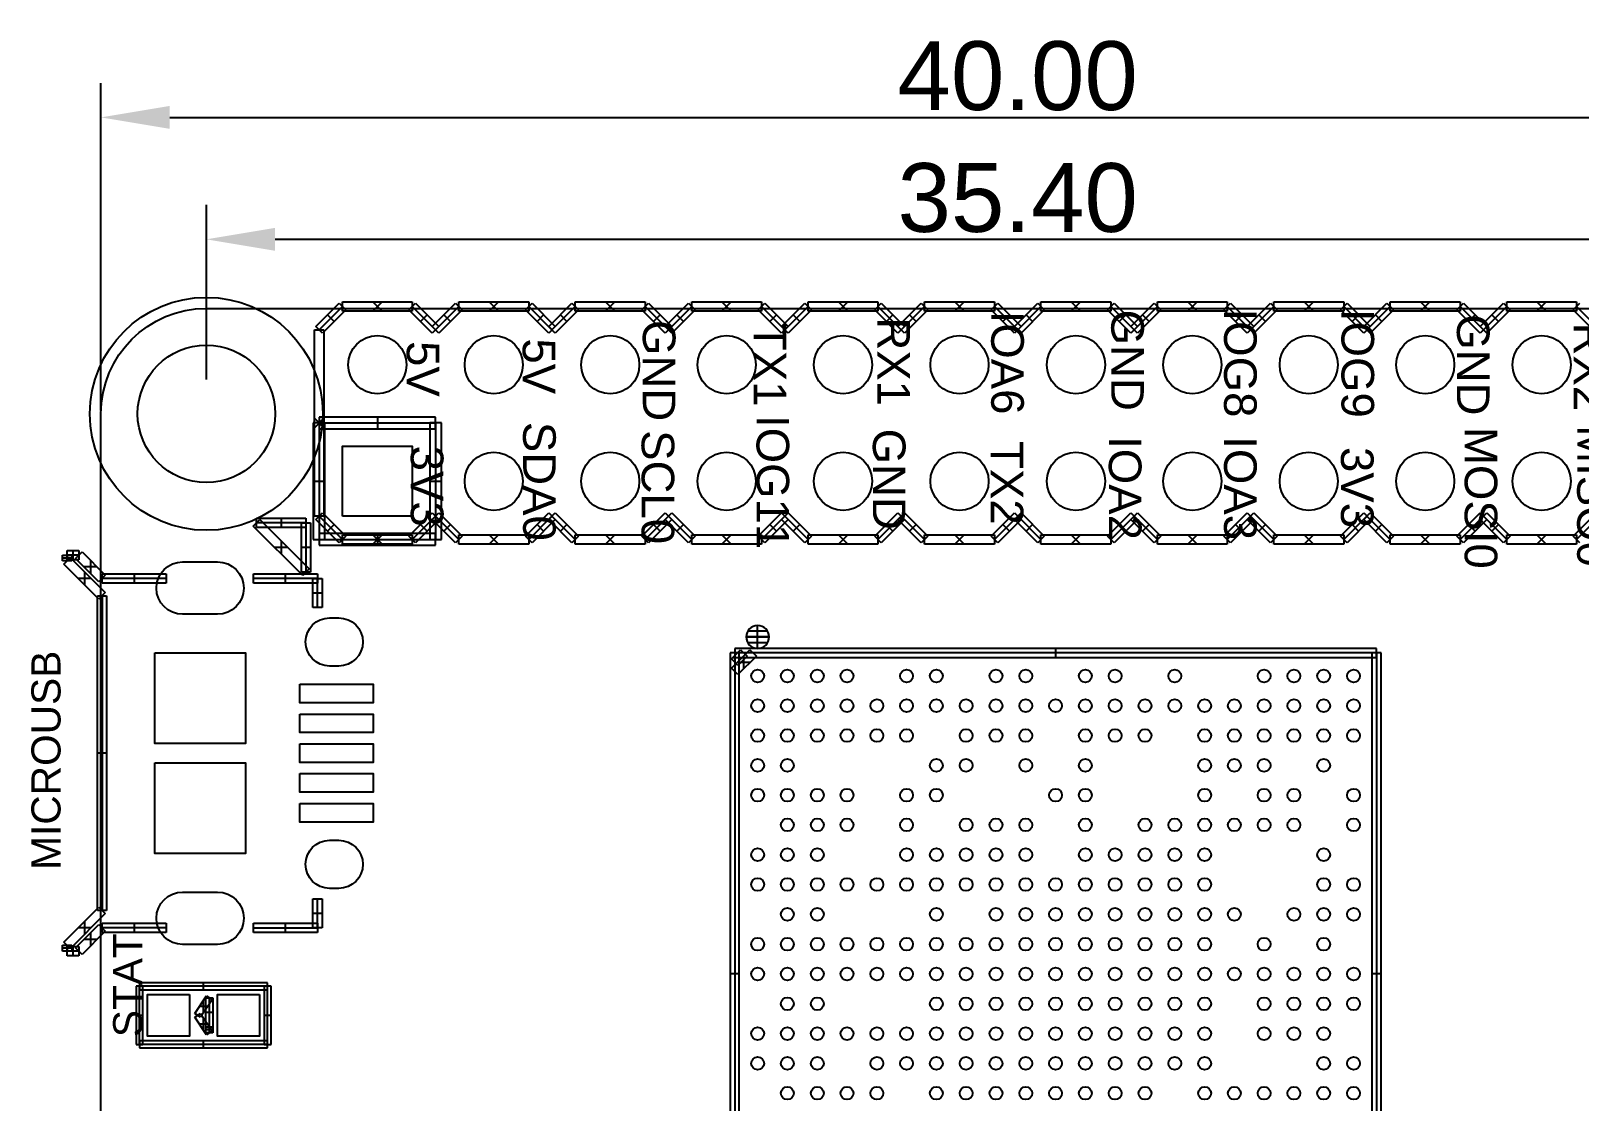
# Model space of a CAD drawing. Header units: millimetres. Extents: x -2.4 to 49.8, y -2.2 to 46.
# Drawn here: x -1.53 to 32.25, y 22.71 to 46.05 of the extents above; entities that cross this region are included whole.
import ezdxf

# ---------------------------------------------------------------- set-up
doc = ezdxf.new("R2010")
doc.units = ezdxf.units.MM
doc.header["$MEASUREMENT"] = 0
for name, color, linetype in [('BOT', 7, 'Continuous'), ('OUT', 7, 'Continuous'), ('SILK-BOT', 7, 'Continuous'), ('SILK-TOP', 7, 'Continuous'), ('TOP', 7, 'Continuous'), ('预设值', 7, 'Continuous')]:
    doc.layers.add(name, color=color, linetype=linetype)
doc.styles.add('预设值', font='arial.ttf')
doc.dimstyles.new('尺寸标注造型 01', dxfattribs={"dimscale": 1.5, "dimtxt": 1, "dimasz": 1, "dimexe": 0.5, "dimexo": 0.5, "dimgap": 0.09, "dimtad": 1, "dimtoh": 1, "dimzin": 1, "dimdsep": 46, "dimtxsty": '预设值', "dimcen": 0.5, "dimazin": 0, "dimtfac": 1, "dimtdec": 4, "dimtix": 1, "dimtmove": 0, "dimatfit": 3, "dimfxl": 1, "dimtolj": 1, "dimtzin": 1, "dimarcsym": 0})

# ---------------------------------------------------------------- blocks, each defined once
blk = doc.blocks.new('*D1')
at = {"layer": 'Defpoints', "color": 0}
for p in [(40, 44.165), (0, 37.02), (40, 37.02)]:
    blk.add_point(p, dxfattribs=at)
at = {"layer": '预设值', "color": 0, "lineweight": -2}
for p, q in [((0, 37.77), (0, 44.915)), ((40, 37.77), (40, 44.915)), ((1.5, 44.165), (38.5, 44.165))]:
    blk.add_line(p, q, dxfattribs=at)
at = {"layer": '预设值', "color": 0}
for points in [[(1.5, 44.415), (1.5, 43.915), (0, 44.165)], [(38.5, 43.915), (38.5, 44.415), (40, 44.165)]]:
    blk.add_solid(points, dxfattribs=at)
at = {"layer": '预设值', "color": 0, "insert": (20, 45.065), "char_height": 1.5, "attachment_point": 5, "style": '预设值'}
blk.add_mtext('\\A1;40.00', dxfattribs=at)
blk = doc.blocks.new('*D6')
at = {"layer": 'Defpoints', "color": 0}
for p in [(37.7, 41.506), (2.3, 37.7), (37.7, 37.7)]:
    blk.add_point(p, dxfattribs=at)
at = {"layer": '预设值', "color": 0, "lineweight": -2}
for p, q in [((2.3, 38.45), (2.3, 42.256)), ((37.7, 38.45), (37.7, 42.256)), ((3.8, 41.506), (36.2, 41.506))]:
    blk.add_line(p, q, dxfattribs=at)
at = {"layer": '预设值', "color": 0}
for points in [[(3.8, 41.756), (3.8, 41.256), (2.3, 41.506)], [(36.2, 41.256), (36.2, 41.756), (37.7, 41.506)]]:
    blk.add_solid(points, dxfattribs=at)
at = {"layer": '预设值', "color": 0, "insert": (20, 42.407), "char_height": 1.5, "attachment_point": 5, "style": '预设值'}
blk.add_mtext('\\A1;35.40', dxfattribs=at)

msp = doc.modelspace()

# ---------------------------------------------------------------- linework, layer by layer
at = {"layer": 'BOT'}
msp.add_lwpolyline([(5.268, 35.468), (5.268, 36.992), (6.792, 36.992), (6.792, 35.468), (5.268, 35.468)], dxfattribs=at)
for points in [[(2.544, 33.328), (1.782, 33.328, -1), (1.782, 34.471), (2.544, 34.471, -1), (2.544, 33.328)], [(5.189, 32.2), (4.989, 32.2, -1), (4.989, 33.25), (5.189, 33.25, -1), (5.189, 32.2)], [(5.189, 27.35), (4.989, 27.35, -1), (4.989, 28.4), (5.189, 28.4, -1), (5.189, 27.35)], [(2.544, 26.128), (1.782, 26.128, -1), (1.782, 27.271), (2.544, 27.271, -1), (2.544, 26.128)]]:
    msp.add_lwpolyline(points, format="xyb", dxfattribs=at)
for centre, radius in [((2.3, 37.7), 2.54), ((6.03, 38.77), 0.635), ((8.57, 38.77), 0.635), ((11.11, 38.77), 0.635), ((13.65, 38.77), 0.635), ((16.19, 38.77), 0.635), ((18.73, 38.77), 0.635), ((21.27, 38.77), 0.635), ((23.81, 38.77), 0.635), ((26.35, 38.77), 0.635), ((28.89, 38.77), 0.635), ((31.43, 38.77), 0.635), ((8.57, 36.23), 0.635), ((11.11, 36.23), 0.635), ((13.65, 36.23), 0.635), ((16.19, 36.23), 0.635), ((18.73, 36.23), 0.635), ((21.27, 36.23), 0.635), ((23.81, 36.23), 0.635), ((26.35, 36.23), 0.635), ((28.89, 36.23), 0.635), ((31.43, 36.23), 0.635), ((14.326, 31.984), 0.14), ((14.976, 31.984), 0.14), ((15.627, 31.984), 0.14), ((16.277, 31.984), 0.14), ((17.575, 31.984), 0.14), ((18.225, 31.984), 0.14), ((19.525, 31.984), 0.14), ((20.176, 31.984), 0.14), ((21.476, 31.984), 0.14), ((22.126, 31.984), 0.14), ((23.427, 31.984), 0.14), ((25.375, 31.984), 0.14), ((26.025, 31.984), 0.14), ((26.676, 31.984), 0.14), ((27.326, 31.984), 0.14), ((14.326, 31.334), 0.14), ((14.976, 31.334), 0.14), ((15.627, 31.334), 0.14), ((16.277, 31.334), 0.14), ((16.927, 31.334), 0.14), ((17.575, 31.334), 0.14), ((18.225, 31.334), 0.14), ((18.875, 31.334), 0.14), ((19.525, 31.334), 0.14), ((20.176, 31.334), 0.14), ((20.826, 31.334), 0.14), ((21.476, 31.334), 0.14), ((22.126, 31.334), 0.14), ((22.777, 31.334), 0.14), ((23.427, 31.334), 0.14), ((24.077, 31.334), 0.14), ((24.725, 31.334), 0.14), ((25.375, 31.334), 0.14), ((26.025, 31.334), 0.14), ((26.676, 31.334), 0.14), ((27.326, 31.334), 0.14), ((14.326, 30.683), 0.14), ((14.976, 30.683), 0.14), ((15.627, 30.683), 0.14), ((16.277, 30.683), 0.14), ((16.927, 30.683), 0.14), ((17.575, 30.683), 0.14), ((18.875, 30.683), 0.14), ((19.525, 30.683), 0.14), ((20.176, 30.683), 0.14), ((21.476, 30.683), 0.14), ((22.126, 30.683), 0.14), ((22.777, 30.683), 0.14), ((24.077, 30.683), 0.14), ((24.725, 30.683), 0.14), ((25.375, 30.683), 0.14), ((26.025, 30.683), 0.14), ((26.676, 30.683), 0.14), ((27.326, 30.683), 0.14), ((14.326, 30.033), 0.14), ((14.976, 30.033), 0.14), ((18.225, 30.033), 0.14), ((18.875, 30.033), 0.14), ((20.176, 30.033), 0.14), ((21.476, 30.033), 0.14), ((24.077, 30.033), 0.14), ((24.725, 30.033), 0.14), ((25.375, 30.033), 0.14), ((26.676, 30.033), 0.14), ((14.326, 29.383), 0.14), ((14.976, 29.383), 0.14), ((15.627, 29.383), 0.14), ((16.277, 29.383), 0.14), ((17.575, 29.383), 0.14), ((18.225, 29.383), 0.14), ((20.826, 29.383), 0.14), ((21.476, 29.383), 0.14), ((24.077, 29.383), 0.14), ((25.375, 29.383), 0.14), ((26.025, 29.383), 0.14), ((27.326, 29.383), 0.14), ((14.976, 28.735), 0.14), ((15.627, 28.735), 0.14), ((16.277, 28.735), 0.14), ((17.575, 28.735), 0.14), ((18.875, 28.735), 0.14), ((19.525, 28.735), 0.14), ((20.176, 28.735), 0.14), ((21.476, 28.735), 0.14), ((22.777, 28.735), 0.14), ((23.427, 28.735), 0.14), ((24.077, 28.735), 0.14), ((24.725, 28.735), 0.14), ((25.375, 28.735), 0.14), ((26.025, 28.735), 0.14), ((27.326, 28.735), 0.14), ((14.326, 28.085), 0.14), ((14.976, 28.085), 0.14), ((15.627, 28.085), 0.14), ((17.575, 28.085), 0.14), ((18.225, 28.085), 0.14), ((18.875, 28.085), 0.14), ((19.525, 28.085), 0.14), ((20.176, 28.085), 0.14), ((21.476, 28.085), 0.14), ((22.126, 28.085), 0.14), ((22.777, 28.085), 0.14), ((23.427, 28.085), 0.14), ((24.077, 28.085), 0.14), ((26.676, 28.085), 0.14), ((14.326, 27.435), 0.14), ((14.976, 27.435), 0.14), ((15.627, 27.435), 0.14), ((16.277, 27.435), 0.14), ((16.927, 27.435), 0.14), ((17.575, 27.435), 0.14), ((18.225, 27.435), 0.14), ((18.875, 27.435), 0.14), ((19.525, 27.435), 0.14), ((20.176, 27.435), 0.14), ((20.826, 27.435), 0.14), ((21.476, 27.435), 0.14), ((22.126, 27.435), 0.14), ((22.777, 27.435), 0.14), ((23.427, 27.435), 0.14), ((24.077, 27.435), 0.14), ((26.676, 27.435), 0.14), ((27.326, 27.435), 0.14), ((14.976, 26.785), 0.14), ((15.627, 26.785), 0.14), ((18.225, 26.785), 0.14), ((19.525, 26.785), 0.14), ((20.176, 26.785), 0.14), ((20.826, 26.785), 0.14), ((21.476, 26.785), 0.14), ((22.126, 26.785), 0.14), ((22.777, 26.785), 0.14), ((23.427, 26.785), 0.14), ((24.077, 26.785), 0.14), ((24.725, 26.785), 0.14), ((26.025, 26.785), 0.14), ((26.676, 26.785), 0.14), ((27.326, 26.785), 0.14), ((14.326, 26.134), 0.14), ((14.976, 26.134), 0.14), ((15.627, 26.134), 0.14), ((16.277, 26.134), 0.14), ((16.927, 26.134), 0.14), ((17.575, 26.134), 0.14), ((18.225, 26.134), 0.14), ((18.875, 26.134), 0.14), ((19.525, 26.134), 0.14), ((20.176, 26.134), 0.14), ((20.826, 26.134), 0.14), ((21.476, 26.134), 0.14), ((22.126, 26.134), 0.14), ((22.777, 26.134), 0.14), ((23.427, 26.134), 0.14), ((24.077, 26.134), 0.14), ((25.375, 26.134), 0.14), ((26.676, 26.134), 0.14), ((14.326, 25.484), 0.14), ((14.976, 25.484), 0.14), ((15.627, 25.484), 0.14), ((16.277, 25.484), 0.14), ((16.927, 25.484), 0.14), ((17.575, 25.484), 0.14), ((18.225, 25.484), 0.14), ((18.875, 25.484), 0.14), ((19.525, 25.484), 0.14), ((20.176, 25.484), 0.14), ((20.826, 25.484), 0.14), ((21.476, 25.484), 0.14), ((22.126, 25.484), 0.14), ((22.777, 25.484), 0.14), ((23.427, 25.484), 0.14), ((24.077, 25.484), 0.14), ((24.725, 25.484), 0.14), ((25.375, 25.484), 0.14), ((26.025, 25.484), 0.14), ((26.676, 25.484), 0.14), ((27.326, 25.484), 0.14), ((14.976, 24.834), 0.14), ((15.627, 24.834), 0.14), ((18.225, 24.834), 0.14), ((18.875, 24.834), 0.14), ((19.525, 24.834), 0.14), ((20.176, 24.834), 0.14), ((20.826, 24.834), 0.14), ((21.476, 24.834), 0.14), ((22.126, 24.834), 0.14), ((22.777, 24.834), 0.14), ((23.427, 24.834), 0.14), ((24.077, 24.834), 0.14), ((25.375, 24.834), 0.14), ((26.025, 24.834), 0.14), ((26.676, 24.834), 0.14), ((27.326, 24.834), 0.14), ((14.326, 24.183), 0.14), ((14.976, 24.183), 0.14), ((15.627, 24.183), 0.14), ((16.277, 24.183), 0.14), ((16.927, 24.183), 0.14), ((17.575, 24.183), 0.14), ((18.225, 24.183), 0.14), ((18.875, 24.183), 0.14), ((19.525, 24.183), 0.14), ((20.176, 24.183), 0.14), ((20.826, 24.183), 0.14), ((21.476, 24.183), 0.14), ((22.126, 24.183), 0.14), ((22.777, 24.183), 0.14), ((23.427, 24.183), 0.14), ((24.077, 24.183), 0.14), ((25.375, 24.183), 0.14), ((26.025, 24.183), 0.14), ((26.676, 24.183), 0.14), ((14.326, 23.533), 0.14), ((14.976, 23.533), 0.14), ((15.627, 23.533), 0.14), ((16.927, 23.533), 0.14), ((17.575, 23.533), 0.14), ((18.225, 23.533), 0.14), ((18.875, 23.533), 0.14), ((19.525, 23.533), 0.14), ((20.176, 23.533), 0.14), ((20.826, 23.533), 0.14), ((21.476, 23.533), 0.14), ((22.126, 23.533), 0.14), ((22.777, 23.533), 0.14), ((23.427, 23.533), 0.14), ((24.077, 23.533), 0.14), ((26.676, 23.533), 0.14), ((27.326, 23.533), 0.14), ((14.976, 22.883), 0.14), ((15.627, 22.883), 0.14), ((16.277, 22.883), 0.14), ((16.927, 22.883), 0.14), ((18.225, 22.883), 0.14), ((18.875, 22.883), 0.14), ((19.525, 22.883), 0.14), ((20.176, 22.883), 0.14), ((20.826, 22.883), 0.14), ((21.476, 22.883), 0.14), ((22.126, 22.883), 0.14), ((22.777, 22.883), 0.14), ((24.077, 22.883), 0.14), ((24.725, 22.883), 0.14), ((25.375, 22.883), 0.14), ((26.025, 22.883), 0.14), ((26.676, 22.883), 0.14), ((27.326, 22.883), 0.14)]:
    msp.add_circle(centre, radius, dxfattribs=at)
at = {"layer": 'OUT'}
msp.add_lwpolyline([(0, 2.3), (0, 37.7, -0.414213), (2.3, 40), (37.7, 40, -0.414213), (40, 37.7), (40, 2.3, -0.414213), (37.7, 0), (2.3, 0, -0.414212), (0, 2.3)], format="xyb", dxfattribs=at)
at = {"layer": 'SILK-BOT'}
for p, q in [((14.324, 32.834), (14.075, 32.834)), ((14.075, 32.834), (14.324, 32.834)), ((14.543, 32.959), (14.109, 32.959)), ((14.326, 32.836), (14.326, 33.085)), ((14.326, 32.583), (14.326, 32.832)), ((14.577, 32.834), (14.328, 32.834)), ((14.328, 32.834), (14.577, 32.834)), ((13.926, 32.484), (13.725, 32.484)), ((13.725, 32.484), (13.725, 18.484)), ((13.755, 32.154), (14.156, 32.555)), ((13.755, 32.355), (13.955, 32.555)), ((13.826, 32.585), (13.826, 32.384)), ((27.826, 32.585), (13.826, 32.585)), ((13.826, 32.484), (13.826, 18.484)), ((27.826, 32.484), (13.826, 32.484)), ((13.926, 32.242), (13.926, 32.526)), ((13.926, 18.484), (13.926, 32.484)), ((13.955, 32.555), (14.097, 32.413)), ((14.026, 32.142), (14.026, 32.425)), ((14.543, 32.709), (14.109, 32.709)), ((14.156, 32.555), (14.298, 32.413)), ((20.826, 32.585), (20.826, 32.384)), ((27.927, 32.484), (27.726, 32.484)), ((27.726, 32.484), (27.726, 18.484)), ((27.826, 32.384), (27.826, 32.585)), ((27.826, 32.484), (27.826, 18.484)), ((27.927, 18.484), (27.927, 32.484)), ((13.897, 32.213), (13.755, 32.355)), ((13.897, 32.012), (13.755, 32.154)), ((13.784, 32.384), (14.068, 32.384)), ((13.826, 32.384), (27.826, 32.384)), ((13.885, 32.284), (14.168, 32.284)), ((14.298, 32.413), (13.897, 32.012)), ((14.097, 32.413), (13.897, 32.213)), ((13.926, 25.484), (13.725, 25.484)), ((27.927, 25.484), (27.726, 25.484))]:
    msp.add_line(p, q, dxfattribs=at)
for radius, start, end in [(0.251, 359.9982, 179.9982), (0.251, 179.9982, 359.9982), (0.00175, 359.9982, 179.9982), (0.00175, 179.9982, 359.9982)]:
    msp.add_arc((14.326, 32.834), radius, start, end, dxfattribs=at)
at = {"layer": 'SILK-TOP'}
for p, q in [((4.688, 39.604), (5.196, 40.112)), ((4.688, 39.604), (5.196, 40.112)), ((5.268, 40.04), (4.76, 39.532)), ((5.268, 40.04), (4.76, 39.532)), ((5.34, 39.968), (4.832, 39.46)), ((5.34, 39.968), (4.832, 39.46)), ((5.086, 39.714), (4.942, 39.858)), ((4.942, 39.858), (5.086, 39.714)), ((5.196, 40.112), (5.34, 39.968)), ((5.196, 40.112), (5.34, 39.968)), ((5.268, 39.938), (5.268, 40.142)), ((5.268, 40.142), (6.792, 40.142)), ((6.792, 39.938), (5.268, 39.938)), ((6.132, 39.938), (5.928, 40.142)), ((6.132, 40.142), (5.928, 39.938)), ((6.72, 39.968), (6.864, 40.112)), ((7.228, 39.46), (6.72, 39.968)), ((6.792, 40.142), (6.792, 39.938)), ((7.3, 39.532), (6.792, 40.04)), ((6.864, 40.112), (7.372, 39.604)), ((7.118, 39.858), (6.974, 39.714)), ((7.228, 39.604), (7.736, 40.112)), ((7.808, 40.04), (7.3, 39.532)), ((7.88, 39.968), (7.372, 39.46)), ((7.626, 39.714), (7.482, 39.858)), ((7.736, 40.112), (7.88, 39.968)), ((7.808, 39.938), (7.808, 40.142)), ((7.808, 40.142), (9.332, 40.142)), ((9.332, 39.938), (7.808, 39.938)), ((8.672, 39.938), (8.468, 40.142)), ((8.672, 40.142), (8.468, 39.938)), ((9.26, 39.968), (9.404, 40.112)), ((9.768, 39.46), (9.26, 39.968)), ((9.332, 40.142), (9.332, 39.938)), ((9.84, 39.532), (9.332, 40.04)), ((9.404, 40.112), (9.912, 39.604)), ((9.658, 39.858), (9.514, 39.714)), ((9.768, 39.604), (10.276, 40.112)), ((10.348, 40.04), (9.84, 39.532)), ((10.42, 39.968), (9.912, 39.46)), ((10.166, 39.714), (10.022, 39.858)), ((10.276, 40.112), (10.42, 39.968)), ((10.348, 39.938), (10.348, 40.142)), ((10.348, 40.142), (11.872, 40.142)), ((11.872, 39.938), (10.348, 39.938)), ((11.212, 39.938), (11.008, 40.142)), ((11.212, 40.142), (11.008, 39.938)), ((11.8, 39.968), (11.944, 40.112)), ((12.308, 39.46), (11.8, 39.968)), ((11.872, 40.142), (11.872, 39.938)), ((12.38, 39.532), (11.872, 40.04)), ((11.944, 40.112), (12.452, 39.604)), ((12.198, 39.858), (12.054, 39.714)), ((12.308, 39.604), (12.816, 40.112)), ((12.888, 40.04), (12.38, 39.532)), ((12.96, 39.968), (12.452, 39.46)), ((12.706, 39.714), (12.562, 39.858)), ((12.816, 40.112), (12.96, 39.968)), ((12.888, 39.938), (12.888, 40.142)), ((12.888, 40.142), (14.412, 40.142)), ((14.412, 39.938), (12.888, 39.938)), ((13.752, 39.938), (13.548, 40.142)), ((13.752, 40.142), (13.548, 39.938)), ((14.34, 39.968), (14.484, 40.112)), ((14.848, 39.46), (14.34, 39.968)), ((14.412, 40.142), (14.412, 39.938)), ((14.92, 39.532), (14.412, 40.04)), ((14.484, 40.112), (14.992, 39.604)), ((14.738, 39.858), (14.594, 39.714)), ((14.848, 39.604), (15.356, 40.112)), ((15.428, 40.04), (14.92, 39.532)), ((15.5, 39.968), (14.992, 39.46)), ((15.246, 39.714), (15.102, 39.858)), ((15.356, 40.112), (15.5, 39.968)), ((15.428, 39.938), (15.428, 40.142)), ((15.428, 40.142), (16.952, 40.142)), ((16.952, 39.938), (15.428, 39.938)), ((16.292, 39.938), (16.088, 40.142)), ((16.292, 40.142), (16.088, 39.938)), ((16.88, 39.968), (17.024, 40.112)), ((17.388, 39.46), (16.88, 39.968)), ((16.952, 40.142), (16.952, 39.938)), ((17.46, 39.532), (16.952, 40.04)), ((17.024, 40.112), (17.532, 39.604)), ((17.278, 39.858), (17.134, 39.714)), ((17.388, 39.604), (17.896, 40.112)), ((17.968, 40.04), (17.46, 39.532)), ((18.04, 39.968), (17.532, 39.46)), ((17.786, 39.714), (17.642, 39.858)), ((17.896, 40.112), (18.04, 39.968)), ((17.968, 39.938), (17.968, 40.142)), ((17.968, 40.142), (19.492, 40.142)), ((19.492, 39.938), (17.968, 39.938)), ((18.832, 39.938), (18.628, 40.142)), ((18.832, 40.142), (18.628, 39.938)), ((19.42, 39.968), (19.564, 40.112)), ((19.928, 39.46), (19.42, 39.968)), ((19.492, 40.142), (19.492, 39.938)), ((20, 39.532), (19.492, 40.04)), ((19.564, 40.112), (20.072, 39.604)), ((19.818, 39.858), (19.674, 39.714)), ((19.928, 39.604), (20.436, 40.112)), ((20.508, 40.04), (20, 39.532)), ((20.58, 39.968), (20.072, 39.46)), ((20.326, 39.714), (20.182, 39.858)), ((20.436, 40.112), (20.58, 39.968)), ((20.508, 39.938), (20.508, 40.142)), ((20.508, 40.142), (22.032, 40.142)), ((22.032, 39.938), (20.508, 39.938)), ((21.372, 39.938), (21.168, 40.142)), ((21.372, 40.142), (21.168, 39.938)), ((21.96, 39.968), (22.104, 40.112)), ((22.468, 39.46), (21.96, 39.968)), ((22.032, 40.142), (22.032, 39.938)), ((22.54, 39.532), (22.032, 40.04)), ((22.104, 40.112), (22.612, 39.604)), ((22.358, 39.858), (22.214, 39.714)), ((22.468, 39.604), (22.976, 40.112)), ((23.048, 40.04), (22.54, 39.532)), ((23.12, 39.968), (22.612, 39.46)), ((22.866, 39.714), (22.722, 39.858)), ((22.976, 40.112), (23.12, 39.968)), ((23.048, 39.938), (23.048, 40.142)), ((23.048, 40.142), (24.572, 40.142)), ((24.572, 39.938), (23.048, 39.938)), ((23.912, 39.938), (23.708, 40.142)), ((23.912, 40.142), (23.708, 39.938)), ((24.5, 39.968), (24.644, 40.112)), ((25.008, 39.46), (24.5, 39.968)), ((24.572, 40.142), (24.572, 39.938)), ((25.08, 39.532), (24.572, 40.04)), ((24.644, 40.112), (25.152, 39.604)), ((24.898, 39.858), (24.754, 39.714)), ((25.008, 39.604), (25.516, 40.112)), ((25.588, 40.04), (25.08, 39.532)), ((25.66, 39.968), (25.152, 39.46)), ((25.406, 39.714), (25.262, 39.858)), ((25.516, 40.112), (25.66, 39.968)), ((25.588, 39.938), (25.588, 40.142)), ((25.588, 40.142), (27.112, 40.142)), ((27.112, 39.938), (25.588, 39.938)), ((26.452, 39.938), (26.248, 40.142)), ((26.452, 40.142), (26.248, 39.938)), ((27.04, 39.968), (27.184, 40.112)), ((27.548, 39.46), (27.04, 39.968)), ((27.112, 40.142), (27.112, 39.938)), ((27.62, 39.532), (27.112, 40.04)), ((27.184, 40.112), (27.692, 39.604)), ((27.438, 39.858), (27.294, 39.714)), ((27.548, 39.604), (28.056, 40.112)), ((28.128, 40.04), (27.62, 39.532)), ((28.2, 39.968), (27.692, 39.46)), ((27.946, 39.714), (27.802, 39.858)), ((28.056, 40.112), (28.2, 39.968)), ((28.128, 39.938), (28.128, 40.142)), ((28.128, 40.142), (29.652, 40.142)), ((29.652, 39.938), (28.128, 39.938)), ((28.992, 39.938), (28.788, 40.142)), ((28.992, 40.142), (28.788, 39.938)), ((29.58, 39.968), (29.724, 40.112)), ((30.088, 39.46), (29.58, 39.968)), ((29.652, 40.142), (29.652, 39.938)), ((30.16, 39.532), (29.652, 40.04)), ((29.724, 40.112), (30.232, 39.604)), ((29.978, 39.858), (29.834, 39.714)), ((30.088, 39.604), (30.596, 40.112)), ((30.668, 40.04), (30.16, 39.532)), ((30.74, 39.968), (30.232, 39.46)), ((30.486, 39.714), (30.342, 39.858)), ((30.596, 40.112), (30.74, 39.968)), ((30.668, 39.938), (30.668, 40.142)), ((30.668, 40.142), (32.192, 40.142)), ((32.192, 39.938), (30.668, 39.938)), ((31.532, 39.938), (31.328, 40.142)), ((31.532, 40.142), (31.328, 39.938)), ((32.12, 39.968), (32.264, 40.112)), ((32.628, 39.46), (32.12, 39.968)), ((32.192, 40.142), (32.192, 39.938)), ((32.7, 39.532), (32.192, 40.04)), ((4.658, 39.532), (4.862, 39.532)), ((4.658, 35.468), (4.658, 39.532)), ((4.832, 39.46), (4.688, 39.604)), ((4.832, 39.46), (4.688, 39.604)), ((4.862, 39.532), (4.862, 35.468)), ((7.372, 39.604), (7.228, 39.46)), ((7.372, 39.46), (7.228, 39.604)), ((9.912, 39.604), (9.768, 39.46)), ((9.912, 39.46), (9.768, 39.604)), ((12.452, 39.604), (12.308, 39.46)), ((12.452, 39.46), (12.308, 39.604)), ((14.992, 39.604), (14.848, 39.46)), ((14.992, 39.46), (14.848, 39.604)), ((17.532, 39.604), (17.388, 39.46)), ((17.532, 39.46), (17.388, 39.604)), ((20.072, 39.604), (19.928, 39.46)), ((20.072, 39.46), (19.928, 39.604)), ((22.612, 39.604), (22.468, 39.46)), ((22.612, 39.46), (22.468, 39.604)), ((25.152, 39.604), (25.008, 39.46)), ((25.152, 39.46), (25.008, 39.604)), ((27.692, 39.604), (27.548, 39.46)), ((27.692, 39.46), (27.548, 39.604)), ((30.232, 39.604), (30.088, 39.46)), ((30.232, 39.46), (30.088, 39.604)), ((4.887, 37.5), (4.633, 37.5)), ((4.633, 37.5), (4.633, 34.96)), ((4.862, 37.602), (4.658, 37.398)), ((4.658, 37.602), (4.862, 37.398)), ((4.76, 37.627), (4.76, 37.373)), ((7.3, 37.627), (4.76, 37.627)), ((4.76, 37.5), (7.3, 37.5)), ((4.76, 37.5), (4.76, 34.96)), ((4.887, 34.96), (4.887, 37.5)), ((6.03, 37.627), (6.03, 37.373)), ((7.427, 37.5), (7.173, 37.5)), ((7.173, 37.5), (7.173, 34.96)), ((7.3, 37.373), (7.3, 37.627)), ((7.3, 37.5), (7.3, 34.96)), ((7.427, 34.96), (7.427, 37.5)), ((4.76, 37.373), (7.3, 37.373)), ((4.633, 36.23), (4.887, 36.23)), ((7.173, 36.23), (7.427, 36.23)), ((4.862, 35.468), (4.658, 35.468)), ((4.688, 35.396), (4.832, 35.54)), ((4.688, 35.396), (4.832, 35.54)), ((4.76, 35.468), (5.268, 34.96)), ((4.76, 35.468), (5.268, 34.96)), ((4.832, 35.54), (5.34, 35.032)), ((4.832, 35.54), (5.34, 35.032)), ((6.72, 35.032), (7.228, 35.54)), ((6.792, 34.96), (7.3, 35.468)), ((7.228, 35.396), (7.372, 35.54)), ((7.228, 35.54), (7.372, 35.396)), ((7.3, 35.468), (7.808, 34.96)), ((7.372, 35.54), (7.88, 35.032)), ((9.26, 35.032), (9.768, 35.54)), ((9.332, 34.96), (9.84, 35.468)), ((9.768, 35.396), (9.912, 35.54)), ((9.768, 35.54), (9.912, 35.396)), ((9.84, 35.468), (10.348, 34.96)), ((9.912, 35.54), (10.42, 35.032)), ((11.8, 35.032), (12.308, 35.54)), ((11.872, 34.96), (12.38, 35.468)), ((12.308, 35.396), (12.452, 35.54)), ((12.308, 35.54), (12.452, 35.396)), ((12.38, 35.468), (12.888, 34.96)), ((12.452, 35.54), (12.96, 35.032)), ((14.34, 35.032), (14.848, 35.54)), ((14.412, 34.96), (14.92, 35.468)), ((14.848, 35.396), (14.992, 35.54)), ((14.848, 35.54), (14.992, 35.396)), ((14.92, 35.468), (15.428, 34.96)), ((14.992, 35.54), (15.5, 35.032)), ((16.88, 35.032), (17.388, 35.54)), ((16.952, 34.96), (17.46, 35.468)), ((17.388, 35.396), (17.532, 35.54)), ((17.388, 35.54), (17.532, 35.396)), ((17.46, 35.468), (17.968, 34.96)), ((17.532, 35.54), (18.04, 35.032)), ((19.42, 35.032), (19.928, 35.54)), ((19.492, 34.96), (20, 35.468)), ((19.928, 35.396), (20.072, 35.54)), ((19.928, 35.54), (20.072, 35.396)), ((20, 35.468), (20.508, 34.96)), ((20.072, 35.54), (20.58, 35.032)), ((21.96, 35.032), (22.468, 35.54)), ((22.032, 34.96), (22.54, 35.468)), ((22.468, 35.396), (22.612, 35.54)), ((22.468, 35.54), (22.612, 35.396)), ((22.54, 35.468), (23.048, 34.96)), ((22.612, 35.54), (23.12, 35.032)), ((24.5, 35.032), (25.008, 35.54)), ((24.572, 34.96), (25.08, 35.468)), ((25.008, 35.396), (25.152, 35.54)), ((25.008, 35.54), (25.152, 35.396)), ((25.08, 35.468), (25.588, 34.96)), ((25.152, 35.54), (25.66, 35.032)), ((27.04, 35.032), (27.548, 35.54)), ((27.112, 34.96), (27.62, 35.468)), ((27.548, 35.396), (27.692, 35.54)), ((27.548, 35.54), (27.692, 35.396)), ((27.62, 35.468), (28.128, 34.96)), ((27.692, 35.54), (28.2, 35.032)), ((29.58, 35.032), (30.088, 35.54)), ((29.652, 34.96), (30.16, 35.468)), ((30.088, 35.396), (30.232, 35.54)), ((30.088, 35.54), (30.232, 35.396)), ((30.16, 35.468), (30.668, 34.96)), ((30.232, 35.54), (30.74, 35.032)), ((32.12, 35.032), (32.628, 35.54)), ((32.192, 34.96), (32.7, 35.468)), ((3.324, 35.252), (3.467, 35.396)), ((4.401, 34.174), (3.324, 35.252)), ((3.395, 35.222), (3.395, 35.426)), ((3.395, 35.426), (4.473, 35.426)), ((4.473, 35.324), (3.395, 35.324)), ((4.473, 35.222), (3.395, 35.222)), ((3.467, 35.396), (4.545, 34.318)), ((3.934, 35.426), (3.934, 35.222)), ((4.372, 34.246), (4.372, 35.324)), ((4.372, 35.324), (4.575, 35.324)), ((4.473, 35.426), (4.473, 35.222)), ((4.473, 35.324), (4.473, 34.246)), ((4.575, 35.324), (4.575, 34.246)), ((5.196, 34.888), (4.688, 35.396)), ((5.196, 34.888), (4.688, 35.396)), ((4.942, 35.142), (5.086, 35.286)), ((5.086, 35.286), (4.942, 35.142)), ((7.372, 35.396), (6.864, 34.888)), ((6.974, 35.286), (7.118, 35.142)), ((7.736, 34.888), (7.228, 35.396)), ((7.482, 35.142), (7.626, 35.286)), ((9.912, 35.396), (9.404, 34.888)), ((9.514, 35.286), (9.658, 35.142)), ((10.276, 34.888), (9.768, 35.396)), ((10.022, 35.142), (10.166, 35.286)), ((12.452, 35.396), (11.944, 34.888)), ((12.054, 35.286), (12.198, 35.142)), ((12.816, 34.888), (12.308, 35.396)), ((12.562, 35.142), (12.706, 35.286)), ((14.992, 35.396), (14.484, 34.888)), ((14.594, 35.286), (14.738, 35.142)), ((15.356, 34.888), (14.848, 35.396)), ((15.102, 35.142), (15.246, 35.286)), ((17.532, 35.396), (17.024, 34.888)), ((17.134, 35.286), (17.278, 35.142)), ((17.896, 34.888), (17.388, 35.396)), ((17.642, 35.142), (17.786, 35.286)), ((20.072, 35.396), (19.564, 34.888)), ((19.674, 35.286), (19.818, 35.142)), ((20.436, 34.888), (19.928, 35.396)), ((20.182, 35.142), (20.326, 35.286)), ((22.612, 35.396), (22.104, 34.888)), ((22.214, 35.286), (22.358, 35.142)), ((22.976, 34.888), (22.468, 35.396)), ((22.722, 35.142), (22.866, 35.286)), ((25.152, 35.396), (24.644, 34.888)), ((24.754, 35.286), (24.898, 35.142)), ((25.516, 34.888), (25.008, 35.396)), ((25.262, 35.142), (25.406, 35.286)), ((27.692, 35.396), (27.184, 34.888)), ((27.294, 35.286), (27.438, 35.142)), ((28.056, 34.888), (27.548, 35.396)), ((27.802, 35.142), (27.946, 35.286)), ((30.232, 35.396), (29.724, 34.888)), ((29.834, 35.286), (29.978, 35.142)), ((30.596, 34.888), (30.088, 35.396)), ((30.342, 35.142), (30.486, 35.286)), ((3.934, 34.929), (3.934, 34.641)), ((4.633, 34.96), (4.887, 34.96)), ((7.3, 35.087), (4.76, 35.087)), ((4.76, 35.087), (4.76, 34.833)), ((4.76, 34.96), (7.3, 34.96)), ((4.76, 34.833), (7.3, 34.833)), ((5.34, 35.032), (5.196, 34.888)), ((5.34, 35.032), (5.196, 34.888)), ((5.268, 34.858), (5.268, 35.062)), ((5.268, 35.062), (6.792, 35.062)), ((6.792, 34.858), (5.268, 34.858)), ((5.928, 35.062), (6.132, 34.858)), ((5.928, 34.858), (6.132, 35.062)), ((6.03, 35.087), (6.03, 34.833)), ((6.864, 34.888), (6.72, 35.032)), ((6.792, 35.062), (6.792, 34.858)), ((7.173, 34.96), (7.427, 34.96)), ((7.3, 34.833), (7.3, 35.087)), ((7.88, 35.032), (7.736, 34.888)), ((7.808, 34.858), (7.808, 35.062)), ((7.808, 35.062), (9.332, 35.062)), ((9.332, 34.858), (7.808, 34.858)), ((8.468, 35.062), (8.672, 34.858)), ((8.468, 34.858), (8.672, 35.062)), ((9.404, 34.888), (9.26, 35.032)), ((9.332, 35.062), (9.332, 34.858)), ((10.42, 35.032), (10.276, 34.888)), ((10.348, 34.858), (10.348, 35.062)), ((10.348, 35.062), (11.872, 35.062)), ((11.872, 34.858), (10.348, 34.858)), ((11.008, 35.062), (11.212, 34.858)), ((11.008, 34.858), (11.212, 35.062)), ((11.944, 34.888), (11.8, 35.032)), ((11.872, 35.062), (11.872, 34.858)), ((12.96, 35.032), (12.816, 34.888)), ((12.888, 34.858), (12.888, 35.062)), ((12.888, 35.062), (14.412, 35.062)), ((14.412, 34.858), (12.888, 34.858)), ((13.548, 35.062), (13.752, 34.858)), ((13.548, 34.858), (13.752, 35.062)), ((14.484, 34.888), (14.34, 35.032)), ((14.412, 35.062), (14.412, 34.858)), ((15.5, 35.032), (15.356, 34.888)), ((15.428, 34.858), (15.428, 35.062)), ((15.428, 35.062), (16.952, 35.062)), ((16.952, 34.858), (15.428, 34.858)), ((16.088, 35.062), (16.292, 34.858)), ((16.088, 34.858), (16.292, 35.062)), ((17.024, 34.888), (16.88, 35.032)), ((16.952, 35.062), (16.952, 34.858)), ((18.04, 35.032), (17.896, 34.888)), ((17.968, 34.858), (17.968, 35.062)), ((17.968, 35.062), (19.492, 35.062)), ((19.492, 34.858), (17.968, 34.858)), ((18.628, 35.062), (18.832, 34.858)), ((18.628, 34.858), (18.832, 35.062)), ((19.564, 34.888), (19.42, 35.032)), ((19.492, 35.062), (19.492, 34.858)), ((20.58, 35.032), (20.436, 34.888)), ((20.508, 34.858), (20.508, 35.062)), ((20.508, 35.062), (22.032, 35.062)), ((22.032, 34.858), (20.508, 34.858)), ((21.168, 35.062), (21.372, 34.858)), ((21.168, 34.858), (21.372, 35.062)), ((22.104, 34.888), (21.96, 35.032)), ((22.032, 35.062), (22.032, 34.858)), ((23.12, 35.032), (22.976, 34.888)), ((23.048, 34.858), (23.048, 35.062)), ((23.048, 35.062), (24.572, 35.062)), ((24.572, 34.858), (23.048, 34.858)), ((23.708, 35.062), (23.912, 34.858)), ((23.708, 34.858), (23.912, 35.062)), ((24.644, 34.888), (24.5, 35.032)), ((24.572, 35.062), (24.572, 34.858)), ((25.66, 35.032), (25.516, 34.888)), ((25.588, 34.858), (25.588, 35.062)), ((25.588, 35.062), (27.112, 35.062)), ((27.112, 34.858), (25.588, 34.858)), ((26.248, 35.062), (26.452, 34.858)), ((26.248, 34.858), (26.452, 35.062)), ((27.184, 34.888), (27.04, 35.032)), ((27.112, 35.062), (27.112, 34.858)), ((28.2, 35.032), (28.056, 34.888)), ((28.128, 34.858), (28.128, 35.062)), ((28.128, 35.062), (29.652, 35.062)), ((29.652, 34.858), (28.128, 34.858)), ((28.788, 35.062), (28.992, 34.858)), ((28.788, 34.858), (28.992, 35.062)), ((29.724, 34.888), (29.58, 35.032)), ((29.652, 35.062), (29.652, 34.858)), ((30.74, 35.032), (30.596, 34.888)), ((30.668, 34.858), (30.668, 35.062)), ((30.668, 35.062), (32.192, 35.062)), ((32.192, 34.858), (30.668, 34.858)), ((31.328, 35.062), (31.532, 34.858)), ((31.328, 34.858), (31.532, 35.062)), ((32.264, 34.888), (32.12, 35.032)), ((32.192, 35.062), (32.192, 34.858)), ((-0.838, 34.618), (-0.638, 34.618)), ((-0.838, 34.491), (-0.838, 34.618)), ((-0.638, 34.554), (-0.838, 34.554)), ((-0.638, 34.491), (-0.838, 34.491)), ((-0.809, 34.42), (-0.667, 34.562)), ((-0.738, 34.518), (-0.738, 34.718)), ((-0.738, 34.718), (-0.484, 34.718)), ((-0.484, 34.618), (-0.738, 34.618)), ((-0.738, 34.618), (-0.738, 34.491)), ((-0.484, 34.518), (-0.738, 34.518)), ((-0.667, 34.562), (0.095, 33.8)), ((-0.638, 34.618), (-0.638, 34.491)), ((-0.611, 34.718), (-0.611, 34.518)), ((-0.555, 34.547), (-0.413, 34.689)), ((-0.047, 34.039), (-0.555, 34.547)), ((-0.484, 34.718), (-0.484, 34.518)), ((-0.413, 34.689), (0.095, 34.181)), ((-0.23, 34.505), (-0.23, 34.223)), ((4.078, 34.785), (3.791, 34.785)), ((4.575, 34.785), (4.372, 34.785)), ((-0.047, 33.658), (-0.809, 34.42)), ((-0.089, 34.364), (-0.371, 34.364)), ((-0.357, 34.251), (-0.357, 33.969)), ((0.095, 34.181), (-0.047, 34.039)), ((0.024, 34.01), (0.024, 34.21)), ((0.024, 34.21), (1.421, 34.21)), ((0.723, 34.21), (0.723, 34.01)), ((1.421, 34.21), (1.421, 34.01)), ((3.327, 34.01), (3.327, 34.21)), ((3.327, 34.21), (4.724, 34.21)), ((4.025, 34.01), (4.025, 34.21)), ((4.575, 34.246), (4.372, 34.246)), ((4.545, 34.318), (4.401, 34.174)), ((4.724, 34.21), (4.724, 34.01)), ((-0.216, 34.11), (-0.498, 34.11)), ((0.095, 33.8), (-0.047, 33.658)), ((1.421, 34.11), (0.024, 34.11)), ((1.421, 34.01), (0.024, 34.01)), ((4.724, 34.11), (3.327, 34.11)), ((4.724, 34.01), (3.327, 34.01)), ((4.624, 33.475), (4.624, 34.11)), ((4.624, 34.11), (4.824, 34.11)), ((4.824, 33.792), (4.624, 33.792)), ((4.724, 33.475), (4.724, 34.11)), ((4.824, 34.11), (4.824, 33.475)), ((-0.076, 33.729), (0.124, 33.729)), ((-0.076, 26.871), (-0.076, 33.729)), ((0.024, 33.729), (0.024, 26.871)), ((0.124, 33.729), (0.124, 26.871)), ((4.824, 33.475), (4.624, 33.475)), ((0.124, 30.3), (-0.076, 30.3)), ((4.624, 26.49), (4.624, 27.125)), ((4.624, 27.125), (4.824, 27.125)), ((4.724, 26.49), (4.724, 27.125)), ((4.824, 27.125), (4.824, 26.49)), ((-0.809, 26.18), (-0.047, 26.942)), ((0.095, 26.8), (-0.667, 26.038)), ((0.124, 26.871), (-0.076, 26.871)), ((-0.047, 26.942), (0.095, 26.8)), ((4.624, 26.807), (4.824, 26.807)), ((-0.555, 26.053), (-0.047, 26.561)), ((-0.216, 26.49), (-0.498, 26.49)), ((0.095, 26.419), (-0.413, 25.911)), ((-0.357, 26.631), (-0.357, 26.349)), ((-0.23, 26.377), (-0.23, 26.095)), ((-0.047, 26.561), (0.095, 26.419)), ((0.024, 26.39), (0.024, 26.59)), ((0.024, 26.59), (1.421, 26.59)), ((1.421, 26.49), (0.024, 26.49)), ((1.421, 26.39), (0.024, 26.39)), ((0.723, 26.59), (0.723, 26.39)), ((1.421, 26.59), (1.421, 26.39)), ((3.327, 26.39), (3.327, 26.59)), ((3.327, 26.59), (4.724, 26.59)), ((3.327, 26.49), (4.724, 26.49)), ((4.724, 26.39), (3.327, 26.39)), ((4.025, 26.39), (4.025, 26.59)), ((4.824, 26.49), (4.624, 26.49)), ((4.724, 26.59), (4.724, 26.39)), ((-0.838, 26.109), (-0.638, 26.109)), ((-0.838, 25.982), (-0.838, 26.109)), ((-0.638, 26.045), (-0.838, 26.045)), ((-0.667, 26.038), (-0.809, 26.18)), ((-0.738, 26.109), (-0.738, 25.982)), ((-0.738, 25.882), (-0.738, 26.082)), ((-0.738, 26.082), (-0.484, 26.082)), ((-0.638, 26.109), (-0.638, 25.982)), ((-0.611, 26.082), (-0.611, 25.882)), ((-0.413, 25.911), (-0.555, 26.053)), ((-0.484, 26.082), (-0.484, 25.882)), ((-0.089, 26.236), (-0.371, 26.236)), ((-0.638, 25.982), (-0.838, 25.982)), ((-0.484, 25.982), (-0.738, 25.982)), ((-0.484, 25.882), (-0.738, 25.882)), ((0.917, 25.216), (0.765, 25.216)), ((0.765, 25.216), (0.765, 23.946)), ((0.841, 25.292), (0.841, 25.14)), ((3.635, 25.292), (0.841, 25.292)), ((0.841, 23.946), (0.841, 25.216)), ((3.635, 25.216), (0.841, 25.216)), ((0.841, 25.14), (3.635, 25.14)), ((0.917, 23.946), (0.917, 25.216)), ((2.048, 24.623), (2.302, 25.004)), ((2.238, 25.14), (2.238, 25.292)), ((2.302, 25.004), (2.428, 24.92)), ((3.711, 25.216), (3.559, 25.216)), ((3.559, 25.216), (3.559, 23.946)), ((3.635, 25.14), (3.635, 25.292)), ((3.635, 23.946), (3.635, 25.216)), ((3.711, 23.946), (3.711, 25.216)), ((2.33, 24.772), (2.146, 24.772)), ((2.428, 24.92), (2.174, 24.539)), ((2.238, 24.634), (2.238, 24.909)), ((2.289, 24.327), (2.289, 24.962)), ((2.289, 24.962), (2.441, 24.962)), ((2.365, 24.327), (2.365, 24.962)), ((2.441, 24.962), (2.441, 24.327)), ((0.917, 24.581), (0.765, 24.581)), ((2.174, 24.539), (2.048, 24.623)), ((2.048, 24.539), (2.174, 24.623)), ((2.302, 24.158), (2.048, 24.539)), ((2.33, 24.391), (2.146, 24.391)), ((2.174, 24.623), (2.428, 24.242)), ((2.238, 24.253), (2.238, 24.528)), ((2.441, 24.645), (2.289, 24.645)), ((2.441, 24.327), (2.289, 24.327)), ((2.289, 24.2), (2.289, 24.327)), ((2.289, 24.327), (2.441, 24.327)), ((2.365, 24.2), (2.365, 24.327)), ((2.441, 24.327), (2.441, 24.2)), ((3.711, 24.581), (3.559, 24.581)), ((3.635, 24.022), (0.841, 24.022)), ((0.841, 24.022), (0.841, 23.87)), ((2.238, 23.87), (2.238, 24.022)), ((2.441, 24.264), (2.289, 24.264)), ((2.441, 24.2), (2.289, 24.2)), ((2.428, 24.242), (2.302, 24.158)), ((3.635, 23.87), (3.635, 24.022)), ((0.765, 23.946), (0.917, 23.946)), ((3.635, 23.946), (0.841, 23.946)), ((0.841, 23.87), (3.635, 23.87)), ((3.559, 23.946), (3.711, 23.946))]:
    msp.add_line(p, q, dxfattribs=at)
at = {"layer": 'TOP'}
for points in [[(5.268, 35.468), (5.268, 36.992), (6.792, 36.992), (6.792, 35.468), (5.268, 35.468)], [(1.172, 32.49), (3.153, 32.49), (3.153, 30.509), (1.172, 30.509), (1.172, 32.49)], [(4.338, 31.803), (5.938, 31.803), (5.938, 31.397), (4.338, 31.397), (4.338, 31.803)], [(4.338, 31.153), (5.938, 31.153), (5.938, 30.747), (4.338, 30.747), (4.338, 31.153)], [(4.338, 30.503), (5.938, 30.503), (5.938, 30.097), (4.338, 30.097), (4.338, 30.503)], [(1.172, 30.09), (3.153, 30.09), (3.153, 28.109), (1.172, 28.109), (1.172, 30.09)], [(4.338, 29.853), (5.938, 29.853), (5.938, 29.447), (4.338, 29.447), (4.338, 29.853)], [(4.338, 29.203), (5.938, 29.203), (5.938, 28.797), (4.338, 28.797), (4.338, 29.203)], [(1.933, 25.038), (1.933, 24.124), (1.019, 24.124), (1.019, 25.038), (1.933, 25.038)], [(3.457, 25.038), (3.457, 24.124), (2.543, 24.124), (2.543, 25.038), (3.457, 25.038)]]:
    msp.add_lwpolyline(points, dxfattribs=at)
for points in [[(2.544, 33.328), (1.782, 33.328, -1), (1.782, 34.471), (2.544, 34.471, -1), (2.544, 33.328)], [(5.189, 32.2), (4.989, 32.2, -1), (4.989, 33.25), (5.189, 33.25, -1), (5.189, 32.2)], [(5.189, 27.35), (4.989, 27.35, -1), (4.989, 28.4), (5.189, 28.4, -1), (5.189, 27.35)], [(2.544, 26.128), (1.782, 26.128, -1), (1.782, 27.271), (2.544, 27.271, -1), (2.544, 26.128)]]:
    msp.add_lwpolyline(points, format="xyb", dxfattribs=at)
for centre, radius in [((2.3, 37.7), 1.5), ((6.03, 38.77), 0.635), ((8.57, 38.77), 0.635), ((11.11, 38.77), 0.635), ((13.65, 38.77), 0.635), ((16.19, 38.77), 0.635), ((18.73, 38.77), 0.635), ((21.27, 38.77), 0.635), ((23.81, 38.77), 0.635), ((26.35, 38.77), 0.635), ((28.89, 38.77), 0.635), ((31.43, 38.77), 0.635), ((8.57, 36.23), 0.635), ((11.11, 36.23), 0.635), ((13.65, 36.23), 0.635), ((16.19, 36.23), 0.635), ((18.73, 36.23), 0.635), ((21.27, 36.23), 0.635), ((23.81, 36.23), 0.635), ((26.35, 36.23), 0.635), ((28.89, 36.23), 0.635), ((31.43, 36.23), 0.635)]:
    msp.add_circle(centre, radius, dxfattribs=at)

# ---------------------------------------------------------------- texts
at = {"layer": 'SILK-BOT', "char_height": 0.7112, "attachment_point": 7, "rotation": 270, "line_spacing_factor": 0.963855}
for s, insert, width in [('\\fArial;IOA6', (19.412, 39.95), 2.82766), ('\\fArial;GND', (22.031, 39.972), 2.81053), ('\\fArial;IOG8', (24.492, 39.996), 2.93477), ('\\fArial;IOG9', (27.053, 39.987), 2.93906), ('\\fArial;GND', (11.811, 39.746), 2.81053), ('\\fArial;TX1', (14.24, 39.681), 2.31354), ('\\fArial;RX1', (16.939, 39.803), 2.36924), ('\\fArial;GND', (29.572, 39.872), 2.81053), ('\\fArial;RX2', (32.132, 39.691), 2.49348), ('\\fArial;5V', (6.66, 39.287), 1.88939), ('\\fArial;5V', (9.19, 39.345), 1.88939), ('\\fArial;IOG11', (14.292, 37.674), 3.35035), ('\\fArial;SDA0', (9.2, 37.525), 3.19612), ('\\fArial;SCL0', (11.785, 37.344), 3.08901), ('\\fArial;GND', (16.83, 37.377), 2.81053), ('\\fArial;MOSI0', (29.741, 37.413), 3.67168), ('\\fArial;MISO0', (32.195, 37.453), 3.67168), ('\\fArial;3V3', (6.75, 37.006), 2.38209), ('\\fArial;TX2', (19.412, 37.105), 2.43779), ('\\fArial;IOA2', (21.978, 37.214), 2.81481), ('\\fArial;IOA3', (24.492, 37.211), 2.82766), ('\\fArial;3V3', (27.042, 36.977), 2.38209)]:
    msp.add_mtext(s, dxfattribs=dict(at, insert=insert, width=width))
at = {"layer": 'SILK-TOP', "char_height": 0.635, "attachment_point": 7, "rotation": 90, "line_spacing_factor": 0.963855}
for s, insert, width in [('\\fArial;MICROUSB', (-0.873, 27.754), 5.27509), ('\\fArial;STAT', (0.91, 24.105), 2.82307)]:
    msp.add_mtext(s, dxfattribs=dict(at, insert=insert, width=width))

# ---------------------------------------------------------------- dimensions: what is measured, and where the dimension line sits
at = {"layer": '预设值'}
for base, p1, p2, picture, middle in [((40, 44.165), (0, 37.02), (40, 37.02), '*D1', (20, 45.065)), ((37.7, 41.506), (2.3, 37.7), (37.7, 37.7), '*D6', (20, 42.407))]:
    dim = msp.add_linear_dim(base=base, p1=p1, p2=p2, dimstyle='尺寸标注造型 01', override={"dimtmove": 1}, dxfattribs=at)
    dim.commit()
    dim.dimension.update_dxf_attribs({"geometry": picture, "text_midpoint": middle})

doc.saveas('drawing.dxf')
